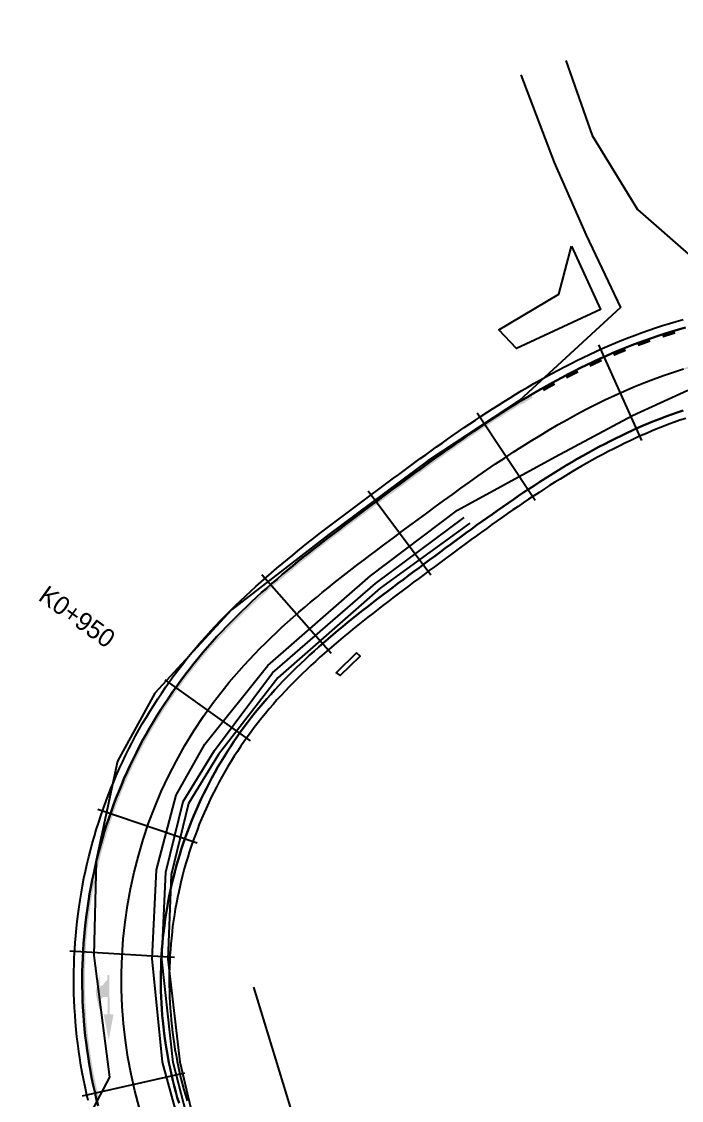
# Model space of a CAD drawing. Header units: metres. Extents: x 5050628 to 5051714, y 2427166 to 2427740.
# Drawn here: x 5051126.8 to 5051177.2, y 2427527.8 to 2427610.1 of the extents above; entities that cross this region are included whole.
import ezdxf
from ezdxf.enums import TextEntityAlignment as Align

# ---------------------------------------------------------------- set-up
doc = ezdxf.new("R2010")
doc.units = ezdxf.units.M
doc.layers.add('ABSCISAS', color=7, linetype='Continuous')
doc.layers.add('ORTOFOTO', color=7, linetype='Continuous')
for name, color, linetype, true_color in [('CUNETA', 9, 'Continuous', 0xa9a7a1), ('DEMARCACION_AMARILLA', 40, 'Continuous', 0xf2c200), ('DEMARCACION_BLANCA', 7, 'Continuous', 0xf5f5f5), ('EJE', 1, 'Continuous', 0xc00000), ('LEVANTAMIENTO', 253, 'Continuous', 0xbebebe), ('PAV_TSD', 8, 'Continuous', 0x76716a)]:
    doc.layers.add(name, color=color, linetype=linetype, true_color=true_color)
picture_1 = doc.add_image_def('image1.jpg', size_in_pixel=(6889, 5778))

msp = doc.modelspace()

# ---------------------------------------------------------------- hatches: boundary and pattern name
at = {"layer": 'DEMARCACION_AMARILLA', "true_color": 0xf2c200}
msp.add_hatch(color=256, dxfattribs=at).paths.add_polyline_path([(5051147.927, 2427507.927), (5051147.533, 2427508.353), (5051147.14, 2427508.781), (5051146.748, 2427509.21), (5051146.358, 2427509.641), (5051145.97, 2427510.073), (5051145.585, 2427510.508), (5051145.202, 2427510.945), (5051144.822, 2427511.384), (5051144.444, 2427511.826), (5051144.07, 2427512.271), (5051143.7, 2427512.719), (5051143.333, 2427513.169), (5051142.971, 2427513.624), (5051142.612, 2427514.081), (5051142.259, 2427514.543), (5051141.91, 2427515.007), (5051141.566, 2427515.476), (5051141.228, 2427515.949), (5051140.895, 2427516.426), (5051140.569, 2427516.907), (5051140.249, 2427517.392), (5051139.935, 2427517.882), (5051139.629, 2427518.376), (5051139.329, 2427518.875), (5051139.038, 2427519.378), (5051138.754, 2427519.886), (5051138.13, 2427521.078), (5051137.555, 2427522.286), (5051137.027, 2427523.509), (5051136.548, 2427524.744), (5051136.118, 2427525.992), (5051135.735, 2427527.249), (5051135.4, 2427528.516), (5051135.113, 2427529.791), (5051134.873, 2427531.073), (5051134.681, 2427532.359), (5051134.537, 2427533.65), (5051134.44, 2427534.942), (5051134.39, 2427536.236), (5051134.387, 2427537.53), (5051134.431, 2427538.823), (5051134.522, 2427540.112), (5051134.659, 2427541.398), (5051134.844, 2427542.678), (5051135.074, 2427543.951), (5051135.351, 2427545.216), (5051135.675, 2427546.471), (5051136.044, 2427547.716), (5051136.46, 2427548.948), (5051136.921, 2427550.168), (5051137.428, 2427551.372), (5051137.981, 2427552.56), (5051138.579, 2427553.731), (5051139.223, 2427554.883), (5051139.912, 2427556.015), (5051140.646, 2427557.125), (5051141.426, 2427558.213), (5051142.25, 2427559.276), (5051142.619, 2427559.727), (5051142.994, 2427560.171), (5051143.376, 2427560.609), (5051143.765, 2427561.041), (5051144.16, 2427561.468), (5051144.561, 2427561.89), (5051144.967, 2427562.306), (5051145.378, 2427562.717), (5051145.794, 2427563.123), (5051146.215, 2427563.524), (5051146.64, 2427563.92), (5051147.07, 2427564.312), (5051147.503, 2427564.699), (5051147.94, 2427565.082), (5051148.381, 2427565.461), (5051148.824, 2427565.837), (5051149.271, 2427566.209), (5051149.72, 2427566.577), (5051150.171, 2427566.943), (5051150.625, 2427567.306), (5051151.081, 2427567.666), (5051151.539, 2427568.023), (5051151.999, 2427568.379), (5051152.46, 2427568.732), (5051152.922, 2427569.084), (5051153.385, 2427569.434), (5051153.85, 2427569.783), (5051154.315, 2427570.131), (5051154.78, 2427570.478), (5051155.246, 2427570.825), (5051155.712, 2427571.171), (5051155.748, 2427571.198), (5051156.396, 2427571.679), (5051157.043, 2427572.16), (5051157.692, 2427572.639), (5051158.341, 2427573.118), (5051158.992, 2427573.594), (5051159.645, 2427574.068), (5051160.3, 2427574.539), (5051160.957, 2427575.007), (5051161.617, 2427575.471), (5051162.28, 2427575.931), (5051162.946, 2427576.386), (5051163.616, 2427576.836), (5051164.29, 2427577.28), (5051164.968, 2427577.718), (5051165.65, 2427578.149), (5051166.337, 2427578.572), (5051167.029, 2427578.988), (5051167.727, 2427579.395), (5051168.429, 2427579.793), (5051169.137, 2427580.181), (5051169.85, 2427580.559), (5051170.569, 2427580.926), (5051171.294, 2427581.282), (5051172.025, 2427581.626), (5051172.761, 2427581.957), (5051173.504, 2427582.274), (5051174.252, 2427582.578), (5051175.006, 2427582.867), (5051175.766, 2427583.14), (5051176.532, 2427583.398), (5051177.303, 2427583.639), (5051178.193, 2427583.894), (5051179.087, 2427584.126), (5051179.985, 2427584.334), (5051180.886, 2427584.519), (5051181.79, 2427584.68), (5051182.695, 2427584.819), (5051183.603, 2427584.934), (5051184.512, 2427585.025), (5051185.422, 2427585.094), (5051186.332, 2427585.14), (5051187.242, 2427585.162), (5051188.152, 2427585.162), (5051189.061, 2427585.138), (5051189.969, 2427585.092), (5051190.875, 2427585.023), (5051191.779, 2427584.931), (5051192.68, 2427584.817), (5051193.579, 2427584.679), (5051194.473, 2427584.519), (5051195.364, 2427584.337), (5051196.251, 2427584.132), (5051197.133, 2427583.904), (5051198.009, 2427583.654), (5051198.88, 2427583.382), (5051199.745, 2427583.087), (5051200.603, 2427582.77), (5051201.454, 2427582.431), (5051202.298, 2427582.07), (5051203.134, 2427581.686), (5051203.961, 2427581.28), (5051204.78, 2427580.853), (5051205.59, 2427580.403), (5051206.286, 2427579.994), (5051206.974, 2427579.57), (5051207.652, 2427579.132), (5051208.322, 2427578.68), (5051208.982, 2427578.216), (5051209.634, 2427577.739), (5051210.277, 2427577.25), (5051210.911, 2427576.75), (5051211.537, 2427576.24), (5051212.154, 2427575.72), (5051212.764, 2427575.191), (5051213.366, 2427574.652), (5051213.96, 2427574.106), (5051214.547, 2427573.552), (5051215.127, 2427572.991), (5051215.701, 2427572.424), (5051216.269, 2427571.85), (5051216.83, 2427571.27), (5051217.386, 2427570.685), (5051217.937, 2427570.096), (5051218.484, 2427569.502), (5051219.026, 2427568.904), (5051219.564, 2427568.303), (5051220.098, 2427567.699), (5051220.63, 2427567.092), (5051221.158, 2427566.483), (5051221.685, 2427565.871), (5051222.21, 2427565.259), (5051222.733, 2427564.645), (5051223.256, 2427564.031), (5051223.778, 2427563.416), (5051233.263, 2427552.242), (5051233.895, 2427551.517), (5051234.545, 2427550.811), (5051235.212, 2427550.124), (5051235.895, 2427549.457), (5051236.594, 2427548.809), (5051237.309, 2427548.182), (5051238.039, 2427547.574), (5051238.784, 2427546.987), (5051239.542, 2427546.421), (5051240.315, 2427545.875), (5051241.1, 2427545.351), (5051241.899, 2427544.847), (5051242.71, 2427544.365), (5051243.533, 2427543.905), (5051244.368, 2427543.467), (5051245.213, 2427543.051), (5051246.07, 2427542.657), (5051246.936, 2427542.285), (5051247.812, 2427541.937), (5051248.698, 2427541.611), (5051249.592, 2427541.308), (5051250.494, 2427541.029), (5051251.405, 2427540.773), (5051252.323, 2427540.542), (5051253.248, 2427540.334), (5051254.18, 2427540.15), (5051255.117, 2427539.991), (5051256.061, 2427539.857), (5051257.009, 2427539.747), (5051257.963, 2427539.662), (5051258.921, 2427539.603), (5051259.883, 2427539.569), (5051297.474, 2427538.754), (5051298.869, 2427538.704), (5051300.26, 2427538.617), (5051301.647, 2427538.492), (5051303.028, 2427538.329), (5051304.404, 2427538.129), (5051305.773, 2427537.892), (5051307.135, 2427537.617), (5051308.488, 2427537.306), (5051309.832, 2427536.958), (5051311.167, 2427536.574), (5051312.491, 2427536.153), (5051313.804, 2427535.696), (5051315.105, 2427535.203), (5051316.393, 2427534.674), (5051317.668, 2427534.11), (5051318.928, 2427533.511), (5051347.934, 2427519.223), (5051347.881, 2427519.115), (5051318.876, 2427533.403), (5051317.618, 2427534.001), (5051316.346, 2427534.564), (5051315.061, 2427535.091), (5051313.763, 2427535.583), (5051312.453, 2427536.039), (5051311.132, 2427536.459), (5051309.801, 2427536.842), (5051308.459, 2427537.189), (5051307.109, 2427537.5), (5051305.751, 2427537.774), (5051304.385, 2427538.011), (5051303.013, 2427538.21), (5051301.634, 2427538.373), (5051300.251, 2427538.497), (5051298.863, 2427538.585), (5051297.471, 2427538.634), (5051259.879, 2427539.449), (5051258.915, 2427539.483), (5051257.954, 2427539.543), (5051256.997, 2427539.628), (5051256.045, 2427539.738), (5051255.099, 2427539.872), (5051254.158, 2427540.032), (5051253.223, 2427540.216), (5051252.295, 2427540.425), (5051251.374, 2427540.657), (5051250.46, 2427540.914), (5051249.555, 2427541.194), (5051248.658, 2427541.498), (5051247.769, 2427541.825), (5051246.89, 2427542.174), (5051246.021, 2427542.547), (5051245.162, 2427542.942), (5051244.313, 2427543.36), (5051243.476, 2427543.8), (5051242.65, 2427544.262), (5051241.836, 2427544.745), (5051241.035, 2427545.25), (5051240.247, 2427545.776), (5051239.472, 2427546.324), (5051238.71, 2427546.892), (5051237.963, 2427547.481), (5051237.231, 2427548.09), (5051236.514, 2427548.72), (5051235.812, 2427549.37), (5051235.127, 2427550.039), (5051234.458, 2427550.728), (5051233.806, 2427551.437), (5051233.172, 2427552.164), (5051223.686, 2427563.338), (5051223.164, 2427563.953), (5051222.642, 2427564.567), (5051222.119, 2427565.181), (5051221.594, 2427565.793), (5051221.068, 2427566.404), (5051220.539, 2427567.013), (5051220.008, 2427567.619), (5051219.474, 2427568.223), (5051218.937, 2427568.824), (5051218.395, 2427569.421), (5051217.85, 2427570.014), (5051217.299, 2427570.603), (5051216.744, 2427571.187), (5051216.183, 2427571.766), (5051215.616, 2427572.339), (5051215.044, 2427572.905), (5051214.464, 2427573.466), (5051213.878, 2427574.018), (5051213.285, 2427574.564), (5051212.684, 2427575.101), (5051212.076, 2427575.629), (5051211.46, 2427576.148), (5051210.836, 2427576.657), (5051210.203, 2427577.155), (5051209.562, 2427577.642), (5051208.912, 2427578.118), (5051208.254, 2427578.582), (5051207.586, 2427579.032), (5051206.91, 2427579.469), (5051206.224, 2427579.891), (5051205.53, 2427580.299), (5051204.723, 2427580.747), (5051203.907, 2427581.173), (5051203.082, 2427581.578), (5051202.249, 2427581.96), (5051201.408, 2427582.32), (5051200.56, 2427582.658), (5051199.704, 2427582.974), (5051198.843, 2427583.268), (5051197.975, 2427583.539), (5051197.101, 2427583.788), (5051196.222, 2427584.015), (5051195.339, 2427584.219), (5051194.451, 2427584.401), (5051193.559, 2427584.561), (5051192.664, 2427584.698), (5051191.765, 2427584.812), (5051190.865, 2427584.903), (5051189.961, 2427584.972), (5051189.057, 2427585.018), (5051188.151, 2427585.042), (5051187.244, 2427585.042), (5051186.336, 2427585.02), (5051185.429, 2427584.974), (5051184.522, 2427584.906), (5051183.616, 2427584.814), (5051182.712, 2427584.7), (5051181.809, 2427584.562), (5051180.909, 2427584.401), (5051180.011, 2427584.217), (5051179.116, 2427584.009), (5051178.225, 2427583.778), (5051177.337, 2427583.524), (5051176.569, 2427583.284), (5051175.806, 2427583.027), (5051175.048, 2427582.754), (5051174.296, 2427582.466), (5051173.55, 2427582.163), (5051172.809, 2427581.847), (5051172.075, 2427581.517), (5051171.346, 2427581.174), (5051170.623, 2427580.819), (5051169.905, 2427580.453), (5051169.194, 2427580.076), (5051168.487, 2427579.688), (5051167.786, 2427579.291), (5051167.091, 2427578.885), (5051166.4, 2427578.47), (5051165.714, 2427578.047), (5051165.033, 2427577.617), (5051164.355, 2427577.18), (5051163.683, 2427576.736), (5051163.013, 2427576.287), (5051162.348, 2427575.833), (5051161.686, 2427575.373), (5051161.026, 2427574.909), (5051160.37, 2427574.442), (5051159.715, 2427573.971), (5051159.063, 2427573.497), (5051158.412, 2427573.021), (5051157.763, 2427572.543), (5051157.115, 2427572.063), (5051156.467, 2427571.583), (5051155.82, 2427571.102), (5051155.784, 2427571.075), (5051155.318, 2427570.728), (5051154.852, 2427570.382), (5051154.386, 2427570.035), (5051153.922, 2427569.687), (5051153.458, 2427569.338), (5051152.995, 2427568.988), (5051152.533, 2427568.637), (5051152.072, 2427568.283), (5051151.613, 2427567.928), (5051151.155, 2427567.571), (5051150.7, 2427567.212), (5051150.247, 2427566.849), (5051149.796, 2427566.484), (5051149.347, 2427566.116), (5051148.901, 2427565.745), (5051148.458, 2427565.37), (5051148.019, 2427564.992), (5051147.583, 2427564.609), (5051147.15, 2427564.222), (5051146.722, 2427563.832), (5051146.297, 2427563.436), (5051145.878, 2427563.036), (5051145.462, 2427562.631), (5051145.052, 2427562.221), (5051144.647, 2427561.807), (5051144.248, 2427561.386), (5051143.854, 2427560.961), (5051143.466, 2427560.529), (5051143.085, 2427560.093), (5051142.711, 2427559.65), (5051142.344, 2427559.202), (5051141.522, 2427558.141), (5051140.745, 2427557.057), (5051140.014, 2427555.951), (5051139.327, 2427554.823), (5051138.685, 2427553.674), (5051138.089, 2427552.508), (5051137.538, 2427551.323), (5051137.032, 2427550.123), (5051136.573, 2427548.908), (5051136.159, 2427547.68), (5051135.79, 2427546.439), (5051135.468, 2427545.188), (5051135.192, 2427543.927), (5051134.962, 2427542.658), (5051134.778, 2427541.383), (5051134.641, 2427540.102), (5051134.551, 2427538.816), (5051134.507, 2427537.528), (5051134.51, 2427536.239), (5051134.56, 2427534.949), (5051134.656, 2427533.661), (5051134.8, 2427532.375), (5051134.992, 2427531.093), (5051135.23, 2427529.816), (5051135.516, 2427528.545), (5051135.85, 2427527.282), (5051136.232, 2427526.029), (5051136.661, 2427524.785), (5051137.139, 2427523.554), (5051137.664, 2427522.336), (5051138.238, 2427521.132), (5051138.86, 2427519.944), (5051139.142, 2427519.438), (5051139.433, 2427518.936), (5051139.731, 2427518.439), (5051140.037, 2427517.946), (5051140.349, 2427517.458), (5051140.668, 2427516.974), (5051140.994, 2427516.494), (5051141.326, 2427516.018), (5051141.663, 2427515.547), (5051142.006, 2427515.079), (5051142.354, 2427514.615), (5051142.707, 2427514.155), (5051143.065, 2427513.698), (5051143.427, 2427513.245), (5051143.793, 2427512.795), (5051144.163, 2427512.348), (5051144.536, 2427511.904), (5051144.913, 2427511.462), (5051145.292, 2427511.024), (5051145.675, 2427510.587), (5051146.06, 2427510.153), (5051146.447, 2427509.721), (5051146.837, 2427509.291), (5051147.228, 2427508.862), (5051147.621, 2427508.435), (5051148.015, 2427508.008), (5051148.41, 2427507.583), (5051148.807, 2427507.159), (5051149.204, 2427506.736), (5051149.601, 2427506.312), (5051149.999, 2427505.889), (5051189.19, 2427464.208), (5051207.33, 2427444.712), (5051207.242, 2427444.631), (5051189.103, 2427464.126), (5051149.911, 2427505.807), (5051149.514, 2427506.23), (5051149.116, 2427506.653), (5051148.719, 2427507.077), (5051148.323, 2427507.502)])
at = {"layer": 'DEMARCACION_BLANCA', "true_color": 0xf5f5f5}
for points in [[(5051176.644, 2427586.456), (5051176.699, 2427586.264), (5051176.527, 2427586.215), (5051175.745, 2427585.97), (5051175.686, 2427586.161), (5051176.469, 2427586.406)], [(5051174.734, 2427585.84), (5051174.802, 2427585.652), (5051174.069, 2427585.388), (5051173.865, 2427585.31), (5051173.793, 2427585.497), (5051173.999, 2427585.576)], [(5051172.86, 2427585.132), (5051172.935, 2427584.946), (5051172.469, 2427584.757), (5051172.014, 2427584.563), (5051171.935, 2427584.746), (5051172.392, 2427584.942)], [(5051170.817, 2427584.251), (5051171.019, 2427584.342), (5051171.101, 2427584.159), (5051170.901, 2427584.07), (5051170.196, 2427583.738), (5051170.111, 2427583.919)], [(5051169.21, 2427583.477), (5051169.301, 2427583.299), (5051168.608, 2427582.945), (5051168.413, 2427582.842), (5051168.32, 2427583.019), (5051168.516, 2427583.123)], [(5051167.437, 2427582.545), (5051167.533, 2427582.37), (5051167.119, 2427582.142), (5051166.661, 2427581.883), (5051166.563, 2427582.057), (5051167.021, 2427582.317)], [(5051158.71, 2427576.759), (5051158.045, 2427576.28), (5051157.384, 2427575.8), (5051156.726, 2427575.318), (5051156.071, 2427574.836), (5051155.418, 2427574.353), (5051154.768, 2427573.871), (5051154.12, 2427573.389), (5051154.084, 2427573.362), (5051153.617, 2427573.015), (5051153.149, 2427572.667), (5051152.681, 2427572.318), (5051152.212, 2427571.967), (5051151.742, 2427571.614), (5051151.273, 2427571.259), (5051150.803, 2427570.902), (5051150.333, 2427570.542), (5051149.864, 2427570.179), (5051149.396, 2427569.813), (5051148.928, 2427569.444), (5051148.461, 2427569.071), (5051147.995, 2427568.694), (5051147.531, 2427568.313), (5051147.068, 2427567.927), (5051146.608, 2427567.538), (5051146.15, 2427567.143), (5051145.694, 2427566.743), (5051145.24, 2427566.338), (5051144.79, 2427565.927), (5051144.343, 2427565.511), (5051143.9, 2427565.088), (5051143.461, 2427564.66), (5051143.025, 2427564.225), (5051142.595, 2427563.784), (5051142.169, 2427563.336), (5051141.748, 2427562.881), (5051141.333, 2427562.419), (5051140.923, 2427561.95), (5051140.52, 2427561.473), (5051140.125, 2427560.991), (5051139.437, 2427560.111), (5051138.778, 2427559.215), (5051138.146, 2427558.303), (5051137.543, 2427557.375), (5051136.969, 2427556.433), (5051136.422, 2427555.477), (5051135.905, 2427554.508), (5051135.417, 2427553.526), (5051134.957, 2427552.531), (5051134.527, 2427551.526), (5051134.127, 2427550.51), (5051133.755, 2427549.483), (5051133.414, 2427548.448), (5051133.102, 2427547.403), (5051132.82, 2427546.351), (5051132.568, 2427545.291), (5051132.346, 2427544.224), (5051132.155, 2427543.152), (5051131.994, 2427542.074), (5051131.864, 2427540.991), (5051131.765, 2427539.904), (5051131.697, 2427538.814), (5051131.66, 2427537.721), (5051131.654, 2427536.625), (5051131.679, 2427535.529), (5051131.736, 2427534.432), (5051131.825, 2427533.334), (5051131.946, 2427532.237), (5051132.098, 2427531.141), (5051132.283, 2427530.048), (5051132.5, 2427528.956), (5051132.75, 2427527.867), (5051132.633, 2427527.841), (5051132.383, 2427528.931), (5051132.165, 2427530.026), (5051131.98, 2427531.123), (5051131.827, 2427532.222), (5051131.706, 2427533.323), (5051131.617, 2427534.424), (5051131.559, 2427535.524), (5051131.534, 2427536.624), (5051131.54, 2427537.723), (5051131.577, 2427538.819), (5051131.645, 2427539.913), (5051131.745, 2427541.003), (5051131.875, 2427542.09), (5051132.037, 2427543.171), (5051132.228, 2427544.247), (5051132.451, 2427545.317), (5051132.703, 2427546.38), (5051132.986, 2427547.436), (5051133.299, 2427548.484), (5051133.642, 2427549.523), (5051134.014, 2427550.552), (5051134.416, 2427551.571), (5051134.848, 2427552.58), (5051135.309, 2427553.578), (5051135.799, 2427554.563), (5051136.317, 2427555.535), (5051136.865, 2427556.494), (5051137.442, 2427557.439), (5051138.047, 2427558.37), (5051138.68, 2427559.285), (5051139.342, 2427560.184), (5051140.031, 2427561.066), (5051140.428, 2427561.55), (5051140.832, 2427562.028), (5051141.243, 2427562.498), (5051141.659, 2427562.962), (5051142.081, 2427563.418), (5051142.508, 2427563.867), (5051142.94, 2427564.31), (5051143.376, 2427564.745), (5051143.817, 2427565.175), (5051144.261, 2427565.598), (5051144.709, 2427566.015), (5051145.16, 2427566.427), (5051145.614, 2427566.833), (5051146.071, 2427567.233), (5051146.53, 2427567.629), (5051146.991, 2427568.019), (5051147.454, 2427568.405), (5051147.919, 2427568.787), (5051148.386, 2427569.164), (5051148.853, 2427569.538), (5051149.321, 2427569.907), (5051149.791, 2427570.274), (5051150.26, 2427570.637), (5051150.73, 2427570.997), (5051151.2, 2427571.355), (5051151.67, 2427571.71), (5051152.14, 2427572.063), (5051152.609, 2427572.414), (5051153.078, 2427572.763), (5051153.545, 2427573.111), (5051154.012, 2427573.458), (5051154.048, 2427573.485), (5051154.696, 2427573.967), (5051155.347, 2427574.449), (5051155.999, 2427574.932), (5051156.655, 2427575.415), (5051157.313, 2427575.897), (5051157.975, 2427576.377), (5051158.641, 2427576.856), (5051159.31, 2427577.333), (5051159.985, 2427577.808), (5051160.664, 2427578.279), (5051161.348, 2427578.746), (5051162.037, 2427579.209), (5051162.733, 2427579.667), (5051163.434, 2427580.12), (5051164.142, 2427580.567), (5051164.856, 2427581.007), (5051164.857, 2427581.008), (5051164.837, 2427581.042), (5051165.557, 2427581.475), (5051165.696, 2427581.556), (5051165.797, 2427581.383), (5051165.659, 2427581.302), (5051164.94, 2427580.871), (5051164.888, 2427580.956), (5051164.919, 2427580.905), (5051164.918, 2427580.905), (5051164.205, 2427580.465), (5051163.499, 2427580.019), (5051162.798, 2427579.567), (5051162.104, 2427579.109), (5051161.415, 2427578.647), (5051160.732, 2427578.18), (5051160.053, 2427577.709), (5051159.38, 2427577.235)], [(5051132.77, 2427537.356), (5051132.772, 2427536.949), (5051132.772, 2427536.853), (5051132.774, 2427536.531), (5051132.967, 2427536.532), (5051133.372, 2427537.009), (5051133.37, 2427537.359), (5051133.52, 2427537.36), (5051133.536, 2427534.36), (5051133.836, 2427534.361), (5051133.473, 2427532.359), (5051133.086, 2427534.357), (5051133.386, 2427534.359), (5051133.379, 2427535.684), (5051133.054, 2427535.682), (5051132.781, 2427535.406), (5051132.784, 2427534.856), (5051132.785, 2427534.606), (5051132.49, 2427535.852), (5051132.514, 2427535.951), (5051132.477, 2427536.104)]]:
    msp.add_hatch(color=256, dxfattribs=at).paths.add_polyline_path(points)

# ---------------------------------------------------------------- linework, layer by layer
at = {"layer": 'ABSCISAS'}
for p, q in [((5051174.131, 2427578.121), (5051170.852, 2427585.418)), ((5051165.99, 2427573.539), (5051161.578, 2427580.212)), ((5051158.041, 2427567.844), (5051153.269, 2427574.264)), ((5051150.433, 2427561.868), (5051145.158, 2427567.883)), ((5051144.276, 2427555.22), (5051137.773, 2427559.879)), ((5051140.229, 2427547.42), (5051132.65, 2427549.981)), ((5051138.491, 2427538.685), (5051130.505, 2427539.164)), ((5051139.256, 2427529.874), (5051131.451, 2427528.116))]:
    msp.add_line(p, q, dxfattribs=at)
at = {"layer": 'CUNETA', "true_color": 0x62605b}
for points in [[(5051131.895, 2427527.786), (5051131.776, 2427528.314), (5051131.664, 2427528.813), (5051131.54, 2427529.423), (5051131.448, 2427529.914), (5051131.344, 2427530.469), (5051131.26, 2427531.032), (5051131.186, 2427531.527), (5051131.104, 2427532.139), (5051131.047, 2427532.651), (5051130.987, 2427533.187), (5051130.938, 2427533.778), (5051130.9, 2427534.277), (5051130.86, 2427534.869), (5051130.84, 2427535.408), (5051130.82, 2427535.923), (5051130.81, 2427536.539), (5051130.808, 2427537.039), (5051130.808, 2427537.61), (5051130.827, 2427538.171), (5051130.844, 2427538.671), (5051130.876, 2427539.296), (5051130.912, 2427539.801), (5051130.95, 2427540.349), (5051131.009, 2427540.929), (5051131.063, 2427541.426), (5051131.134, 2427542.026), (5051131.209, 2427542.548), (5051131.284, 2427543.071), (5051131.385, 2427543.666), (5051131.474, 2427544.158), (5051131.581, 2427544.731), (5051131.699, 2427545.268), (5051131.807, 2427545.762), (5051131.953, 2427546.372), (5051132.077, 2427546.856), (5051132.217, 2427547.398), (5051132.379, 2427547.948), (5051132.521, 2427548.427), (5051132.704, 2427549.013), (5051132.87, 2427549.505), (5051133.041, 2427550.012), (5051133.247, 2427550.573), (5051133.424, 2427551.041), (5051133.636, 2427551.59), (5051133.848, 2427552.093), (5051134.044, 2427552.56), (5051134.299, 2427553.133), (5051134.51, 2427553.586), (5051134.746, 2427554.093), (5051135.007, 2427554.606), (5051135.234, 2427555.052), (5051135.518, 2427555.591), (5051135.775, 2427556.05), (5051136.03, 2427556.507), (5051136.342, 2427557.034), (5051136.602, 2427557.461), (5051136.9, 2427557.949), (5051137.211, 2427558.419), (5051137.487, 2427558.836), (5051137.835, 2427559.348), (5051138.137, 2427559.768), (5051138.444, 2427560.197), (5051138.811, 2427560.683), (5051139.118, 2427561.078), (5051139.455, 2427561.513), (5051139.814, 2427561.953), (5051140.167, 2427562.372), (5051140.525, 2427562.786), (5051140.891, 2427563.199), (5051141.257, 2427563.602), (5051141.626, 2427563.999), (5051141.999, 2427564.391), (5051142.376, 2427564.777), (5051142.756, 2427565.158), (5051143.14, 2427565.534), (5051143.528, 2427565.908), (5051143.918, 2427566.277), (5051144.309, 2427566.638), (5051144.701, 2427566.996), (5051145.096, 2427567.349), (5051145.493, 2427567.698), (5051145.892, 2427568.043), (5051146.294, 2427568.385), (5051146.697, 2427568.724), (5051147.099, 2427569.058), (5051147.503, 2427569.389), (5051147.907, 2427569.716), (5051148.312, 2427570.04), (5051148.718, 2427570.361), (5051149.125, 2427570.68), (5051149.532, 2427570.997), (5051149.939, 2427571.31), (5051150.345, 2427571.621), (5051150.751, 2427571.93), (5051151.157, 2427572.237), (5051151.563, 2427572.542), (5051151.968, 2427572.846), (5051152.373, 2427573.149), (5051152.777, 2427573.45), (5051153.18, 2427573.749), (5051153.582, 2427574.048), (5051153.983, 2427574.347), (5051154.386, 2427574.646), (5051154.789, 2427574.945), (5051155.194, 2427575.245), (5051155.6, 2427575.545), (5051156.005, 2427575.843), (5051156.417, 2427576.145), (5051156.824, 2427576.443), (5051157.235, 2427576.742), (5051157.65, 2427577.043), (5051158.061, 2427577.339), (5051158.481, 2427577.639), (5051158.897, 2427577.935), (5051159.314, 2427578.229), (5051159.741, 2427578.527), (5051160.16, 2427578.818), (5051160.588, 2427579.111), (5051161.018, 2427579.404), (5051161.442, 2427579.689), (5051161.883, 2427579.982), (5051162.314, 2427580.265), (5051162.749, 2427580.547), (5051163.196, 2427580.833), (5051163.632, 2427581.108), (5051164.082, 2427581.388), (5051164.531, 2427581.663), (5051164.973, 2427581.929), (5051165.442, 2427582.206), (5051165.889, 2427582.468), (5051166.349, 2427582.729), (5051166.819, 2427582.993), (5051167.275, 2427583.243), (5051167.754, 2427583.5), (5051168.223, 2427583.748), (5051168.691, 2427583.987), (5051169.186, 2427584.235), (5051169.656, 2427584.466), (5051170.144, 2427584.697), (5051170.638, 2427584.927), (5051171.117, 2427585.142), (5051171.63, 2427585.366), (5051172.12, 2427585.576), (5051172.616, 2427585.777), (5051173.138, 2427585.985), (5051173.631, 2427586.174), (5051174.152, 2427586.364), (5051174.669, 2427586.548), (5051175.171, 2427586.717), (5051175.719, 2427586.895), (5051176.232, 2427587.055), (5051176.76, 2427587.207), (5051177.293, 2427587.359)], [(5051177.46, 2427586.741), (5051176.937, 2427586.592), (5051176.417, 2427586.442), (5051175.91, 2427586.284), (5051175.375, 2427586.111), (5051174.878, 2427585.943), (5051174.369, 2427585.762), (5051173.857, 2427585.575), (5051173.368, 2427585.387), (5051172.856, 2427585.184), (5051172.366, 2427584.985), (5051171.881, 2427584.778), (5051171.378, 2427584.558), (5051170.904, 2427584.345), (5051170.417, 2427584.118), (5051169.935, 2427583.89), (5051169.468, 2427583.661), (5051168.982, 2427583.417), (5051168.518, 2427583.18), (5051168.054, 2427582.935), (5051167.581, 2427582.681), (5051167.129, 2427582.433), (5051166.665, 2427582.172), (5051166.209, 2427581.914), (5051165.764, 2427581.654), (5051165.303, 2427581.38), (5051164.862, 2427581.116), (5051164.418, 2427580.843), (5051163.972, 2427580.566), (5051163.539, 2427580.293), (5051163.096, 2427580.009), (5051162.664, 2427579.73), (5051162.235, 2427579.447), (5051161.799, 2427579.157), (5051161.376, 2427578.873), (5051160.949, 2427578.583), (5051160.524, 2427578.291), (5051160.106, 2427578.002), (5051159.682, 2427577.705), (5051159.266, 2427577.413), (5051158.852, 2427577.117), (5051158.434, 2427576.819), (5051158.024, 2427576.524), (5051157.612, 2427576.225), (5051157.202, 2427575.926), (5051156.795, 2427575.629), (5051156.385, 2427575.328), (5051155.98, 2427575.03), (5051155.575, 2427574.73), (5051155.17, 2427574.431), (5051154.768, 2427574.132), (5051154.365, 2427573.833), (5051153.963, 2427573.534), (5051153.561, 2427573.236), (5051153.159, 2427572.936), (5051152.756, 2427572.636), (5051152.352, 2427572.334), (5051151.947, 2427572.031), (5051151.543, 2427571.726), (5051151.138, 2427571.42), (5051150.733, 2427571.112), (5051150.328, 2427570.803), (5051149.924, 2427570.491), (5051149.518, 2427570.175), (5051149.114, 2427569.858), (5051148.711, 2427569.539), (5051148.308, 2427569.217), (5051147.907, 2427568.892), (5051147.506, 2427568.564), (5051147.107, 2427568.233), (5051146.707, 2427567.897), (5051146.309, 2427567.558), (5051145.914, 2427567.216), (5051145.521, 2427566.87), (5051145.13, 2427566.521), (5051144.741, 2427566.167), (5051144.355, 2427565.809), (5051143.97, 2427565.445), (5051143.586, 2427565.076), (5051143.207, 2427564.704), (5051142.832, 2427564.328), (5051142.46, 2427563.947), (5051142.092, 2427563.56), (5051141.728, 2427563.169), (5051141.367, 2427562.771), (5051141.007, 2427562.365), (5051140.655, 2427561.957), (5051140.307, 2427561.544), (5051139.955, 2427561.114), (5051139.624, 2427560.686), (5051139.317, 2427560.291), (5051138.961, 2427559.82), (5051138.657, 2427559.396), (5051138.357, 2427558.977), (5051138.02, 2427558.483), (5051137.745, 2427558.066), (5051137.44, 2427557.605), (5051137.148, 2427557.128), (5051136.888, 2427556.701), (5051136.587, 2427556.191), (5051136.333, 2427555.738), (5051136.079, 2427555.283), (5051135.804, 2427554.76), (5051135.577, 2427554.315), (5051135.322, 2427553.813), (5051135.091, 2427553.316), (5051134.88, 2427552.863), (5051134.634, 2427552.31), (5051134.437, 2427551.844), (5051134.229, 2427551.349), (5051134.023, 2427550.815), (5051133.846, 2427550.347), (5051133.645, 2427549.802), (5051133.476, 2427549.3), (5051133.312, 2427548.812), (5051133.135, 2427548.245), (5051132.992, 2427547.765), (5051132.834, 2427547.228), (5051132.697, 2427546.696), (5051132.572, 2427546.212), (5051132.432, 2427545.624), (5051132.324, 2427545.131), (5051132.208, 2427544.603), (5051132.104, 2427544.044), (5051132.015, 2427543.552), (5051131.917, 2427542.975), (5051131.842, 2427542.457), (5051131.768, 2427541.94), (5051131.699, 2427541.358), (5051131.646, 2427540.86), (5051131.588, 2427540.295), (5051131.55, 2427539.756), (5051131.514, 2427539.252), (5051131.484, 2427538.649), (5051131.467, 2427538.149), (5051131.448, 2427537.599), (5051131.448, 2427537.041), (5051131.449, 2427536.541), (5051131.459, 2427535.945), (5051131.479, 2427535.432), (5051131.5, 2427534.901), (5051131.538, 2427534.325), (5051131.576, 2427533.826), (5051131.624, 2427533.251), (5051131.683, 2427532.722), (5051131.74, 2427532.213), (5051131.819, 2427531.621), (5051131.893, 2427531.126), (5051131.976, 2427530.576), (5051132.077, 2427530.032), (5051132.169, 2427529.541), (5051132.289, 2427528.952), (5051132.401, 2427528.455), (5051132.518, 2427527.934), (5051132.661, 2427527.375)], [(5051138.835, 2427527.571), (5051138.7, 2427528.016), (5051138.589, 2427528.425), (5051138.461, 2427528.908), (5051138.356, 2427529.318), (5051138.253, 2427529.773), (5051138.145, 2427530.251), (5051138.066, 2427530.643), (5051137.974, 2427531.134), (5051137.892, 2427531.573), (5051137.827, 2427532.012), (5051137.753, 2427532.506), (5051137.699, 2427532.905), (5051137.645, 2427533.39), (5051137.593, 2427533.855), (5051137.558, 2427534.276), (5051137.52, 2427534.774), (5051137.492, 2427535.196), (5051137.474, 2427535.664), (5051137.455, 2427536.15), (5051137.449, 2427536.554), (5051137.447, 2427537.054), (5051137.447, 2427537.496), (5051137.462, 2427537.945), (5051137.479, 2427538.445), (5051137.499, 2427538.84), (5051137.534, 2427539.334), (5051137.566, 2427539.792), (5051137.61, 2427540.222), (5051137.664, 2427540.719), (5051137.712, 2427541.13), (5051137.78, 2427541.602), (5051137.848, 2427542.075), (5051137.918, 2427542.483), (5051138.007, 2427542.975), (5051138.086, 2427543.399), (5051138.184, 2427543.848), (5051138.29, 2427544.332), (5051138.382, 2427544.716), (5051138.507, 2427545.2), (5051138.619, 2427545.636), (5051138.744, 2427546.058), (5051138.886, 2427546.538), (5051139.006, 2427546.925), (5051139.161, 2427547.384), (5051139.312, 2427547.831), (5051139.457, 2427548.224), (5051139.634, 2427548.691), (5051139.787, 2427549.09), (5051139.966, 2427549.516), (5051140.158, 2427549.972), (5051140.319, 2427550.332), (5051140.53, 2427550.786), (5051140.72, 2427551.195), (5051140.919, 2427551.585), (5051141.146, 2427552.03), (5051141.337, 2427552.393), (5051141.57, 2427552.811), (5051141.805, 2427553.231), (5051142.013, 2427553.581), (5051142.272, 2427554.008), (5051142.502, 2427554.385), (5051142.749, 2427554.758), (5051143.024, 2427555.175), (5051143.251, 2427555.507), (5051143.533, 2427555.902), (5051143.811, 2427556.29), (5051144.059, 2427556.616), (5051144.365, 2427557.011), (5051144.647, 2427557.374), (5051144.928, 2427557.717), (5051145.224, 2427558.069), (5051145.526, 2427558.419), (5051145.829, 2427558.76), (5051146.141, 2427559.103), (5051146.457, 2427559.444), (5051146.779, 2427559.782), (5051147.105, 2427560.116), (5051147.436, 2427560.448), (5051147.771, 2427560.777), (5051148.108, 2427561.101), (5051148.45, 2427561.423), (5051148.797, 2427561.745), (5051149.148, 2427562.065), (5051149.502, 2427562.381), (5051149.86, 2427562.696), (5051150.221, 2427563.008), (5051150.584, 2427563.318), (5051150.95, 2427563.625), (5051151.321, 2427563.933), (5051151.694, 2427564.238), (5051152.069, 2427564.543), (5051152.448, 2427564.845), (5051152.829, 2427565.147), (5051153.211, 2427565.446), (5051153.595, 2427565.745), (5051153.983, 2427566.044), (5051154.372, 2427566.342), (5051154.763, 2427566.639), (5051155.156, 2427566.936), (5051155.551, 2427567.233), (5051155.946, 2427567.53), (5051156.343, 2427567.826), (5051156.742, 2427568.123), (5051157.142, 2427568.421), (5051157.542, 2427568.719), (5051157.943, 2427569.017), (5051158.343, 2427569.314), (5051158.744, 2427569.611), (5051159.143, 2427569.906), (5051159.542, 2427570.201), (5051159.942, 2427570.496), (5051160.339, 2427570.787), (5051160.739, 2427571.08), (5051161.138, 2427571.37), (5051161.535, 2427571.658), (5051161.936, 2427571.947), (5051162.332, 2427572.23), (5051162.732, 2427572.515), (5051163.134, 2427572.798), (5051163.53, 2427573.074), (5051163.934, 2427573.354), (5051164.333, 2427573.628), (5051164.733, 2427573.901), (5051165.141, 2427574.174), (5051165.537, 2427574.437), (5051165.944, 2427574.706), (5051166.351, 2427574.969), (5051166.75, 2427575.225), (5051167.163, 2427575.485), (5051167.566, 2427575.735), (5051167.974, 2427575.986), (5051168.391, 2427576.236), (5051168.79, 2427576.472), (5051169.208, 2427576.717), (5051169.622, 2427576.952), (5051170.03, 2427577.181), (5051170.454, 2427577.414), (5051170.863, 2427577.633), (5051171.283, 2427577.855), (5051171.71, 2427578.073), (5051172.117, 2427578.277), (5051172.549, 2427578.489), (5051172.97, 2427578.689), (5051173.39, 2427578.884), (5051173.827, 2427579.081), (5051174.241, 2427579.261), (5051174.675, 2427579.447), (5051175.112, 2427579.624), (5051175.529, 2427579.79), (5051175.974, 2427579.961), (5051176.401, 2427580.117), (5051176.834, 2427580.271), (5051177.285, 2427580.423)], [(5051177.488, 2427579.816), (5051177.043, 2427579.666), (5051176.618, 2427579.515), (5051176.2, 2427579.362), (5051175.759, 2427579.193), (5051175.352, 2427579.031), (5051174.922, 2427578.856), (5051174.492, 2427578.673), (5051174.088, 2427578.497), (5051173.655, 2427578.302), (5051173.242, 2427578.11), (5051172.827, 2427577.913), (5051172.399, 2427577.703), (5051172.001, 2427577.503), (5051171.578, 2427577.287), (5051171.163, 2427577.068), (5051170.761, 2427576.852), (5051170.34, 2427576.621), (5051169.938, 2427576.395), (5051169.528, 2427576.162), (5051169.112, 2427575.92), (5051168.721, 2427575.688), (5051168.306, 2427575.439), (5051167.902, 2427575.19), (5051167.503, 2427574.943), (5051167.093, 2427574.684), (5051166.698, 2427574.431), (5051166.294, 2427574.17), (5051165.889, 2427573.903), (5051165.497, 2427573.643), (5051165.091, 2427573.37), (5051164.694, 2427573.1), (5051164.297, 2427572.828), (5051163.895, 2427572.548), (5051163.503, 2427572.274), (5051163.102, 2427571.992), (5051162.703, 2427571.709), (5051162.31, 2427571.427), (5051161.909, 2427571.139), (5051161.514, 2427570.852), (5051161.116, 2427570.563), (5051160.717, 2427570.271), (5051160.322, 2427569.981), (5051159.922, 2427569.686), (5051159.524, 2427569.392), (5051159.125, 2427569.097), (5051158.725, 2427568.8), (5051158.325, 2427568.503), (5051157.924, 2427568.205), (5051157.524, 2427567.907), (5051157.124, 2427567.61), (5051156.726, 2427567.313), (5051156.33, 2427567.017), (5051155.935, 2427566.721), (5051155.542, 2427566.426), (5051155.15, 2427566.129), (5051154.76, 2427565.833), (5051154.372, 2427565.536), (5051153.987, 2427565.239), (5051153.605, 2427564.942), (5051153.225, 2427564.644), (5051152.847, 2427564.344), (5051152.471, 2427564.044), (5051152.098, 2427563.742), (5051151.727, 2427563.439), (5051151.36, 2427563.134), (5051150.998, 2427562.829), (5051150.639, 2427562.523), (5051150.281, 2427562.214), (5051149.927, 2427561.903), (5051149.576, 2427561.589), (5051149.23, 2427561.274), (5051148.887, 2427560.956), (5051148.55, 2427560.637), (5051148.218, 2427560.318), (5051147.887, 2427559.994), (5051147.561, 2427559.667), (5051147.24, 2427559.337), (5051146.923, 2427559.005), (5051146.611, 2427558.67), (5051146.305, 2427558.333), (5051146.008, 2427557.998), (5051145.712, 2427557.655), (5051145.421, 2427557.309), (5051145.147, 2427556.975), (5051144.871, 2427556.619), (5051144.565, 2427556.224), (5051144.329, 2427555.913), (5051144.053, 2427555.529), (5051143.773, 2427555.137), (5051143.558, 2427554.822), (5051143.282, 2427554.405), (5051143.042, 2427554.041), (5051142.819, 2427553.676), (5051142.559, 2427553.248), (5051142.361, 2427552.915), (5051142.129, 2427552.499), (5051141.897, 2427552.085), (5051141.716, 2427551.739), (5051141.488, 2427551.294), (5051141.296, 2427550.916), (5051141.11, 2427550.516), (5051140.899, 2427550.062), (5051140.748, 2427549.722), (5051140.556, 2427549.268), (5051140.38, 2427548.849), (5051140.232, 2427548.465), (5051140.055, 2427547.997), (5051139.916, 2427547.62), (5051139.767, 2427547.18), (5051139.614, 2427546.724), (5051139.499, 2427546.356), (5051139.357, 2427545.876), (5051139.236, 2427545.466), (5051139.126, 2427545.04), (5051139.002, 2427544.556), (5051138.915, 2427544.194), (5051138.809, 2427543.711), (5051138.712, 2427543.27), (5051138.636, 2427542.86), (5051138.547, 2427542.368), (5051138.48, 2427541.979), (5051138.413, 2427541.511), (5051138.346, 2427541.043), (5051138.3, 2427540.651), (5051138.247, 2427540.154), (5051138.204, 2427539.739), (5051138.172, 2427539.289), (5051138.138, 2427538.796), (5051138.119, 2427538.423), (5051138.102, 2427537.923), (5051138.087, 2427537.485), (5051138.087, 2427537.056), (5051138.088, 2427536.556), (5051138.094, 2427536.172), (5051138.113, 2427535.689), (5051138.131, 2427535.228), (5051138.159, 2427534.822), (5051138.196, 2427534.324), (5051138.229, 2427533.919), (5051138.281, 2427533.461), (5051138.335, 2427532.979), (5051138.386, 2427532.601), (5051138.46, 2427532.106), (5051138.523, 2427531.68), (5051138.603, 2427531.252), (5051138.695, 2427530.76), (5051138.77, 2427530.39), (5051138.877, 2427529.914), (5051138.978, 2427529.466), (5051139.08, 2427529.072), (5051139.207, 2427528.589), (5051139.314, 2427528.195), (5051139.447, 2427527.757)]]:
    msp.add_lwpolyline(points, dxfattribs=at)
at = {"layer": 'EJE'}
msp.add_lwpolyline([(5051135.793, 2427527.266), (5051135.458, 2427528.531), (5051135.172, 2427529.803), (5051134.932, 2427531.083), (5051134.741, 2427532.367), (5051134.597, 2427533.655), (5051134.5, 2427534.946), (5051134.45, 2427536.238), (5051134.447, 2427537.529), (5051134.491, 2427538.819), (5051134.582, 2427540.107), (5051134.719, 2427541.39), (5051134.903, 2427542.668), (5051135.133, 2427543.939), (5051135.41, 2427545.202), (5051135.733, 2427546.455), (5051136.101, 2427547.698), (5051136.516, 2427548.928), (5051136.977, 2427550.145), (5051137.483, 2427551.348), (5051138.035, 2427552.534), (5051138.632, 2427553.703), (5051139.275, 2427554.853), (5051139.963, 2427555.983), (5051140.696, 2427557.091), (5051141.474, 2427558.177), (5051142.297, 2427559.239), (5051142.665, 2427559.688), (5051143.04, 2427560.132), (5051143.421, 2427560.569), (5051143.81, 2427561.001), (5051144.204, 2427561.427), (5051144.604, 2427561.848), (5051145.009, 2427562.264), (5051145.42, 2427562.674), (5051145.836, 2427563.079), (5051146.256, 2427563.48), (5051146.681, 2427563.876), (5051147.11, 2427564.267), (5051147.543, 2427564.654), (5051147.98, 2427565.037), (5051148.42, 2427565.416), (5051148.863, 2427565.791), (5051149.309, 2427566.163), (5051149.758, 2427566.531), (5051150.209, 2427566.896), (5051150.663, 2427567.259), (5051151.118, 2427567.618), (5051151.576, 2427567.976), (5051152.035, 2427568.331), (5051152.496, 2427568.684), (5051152.958, 2427569.036), (5051153.422, 2427569.386), (5051153.886, 2427569.735), (5051154.351, 2427570.083), (5051154.816, 2427570.43), (5051155.282, 2427570.776), (5051155.748, 2427571.123), (5051155.784, 2427571.15), (5051156.432, 2427571.631), (5051157.079, 2427572.111), (5051157.728, 2427572.591), (5051158.377, 2427573.069), (5051159.028, 2427573.545), (5051159.68, 2427574.019), (5051160.335, 2427574.49), (5051160.992, 2427574.958), (5051161.651, 2427575.422), (5051162.314, 2427575.882), (5051162.98, 2427576.337), (5051163.649, 2427576.786), (5051164.323, 2427577.23), (5051165, 2427577.668), (5051165.682, 2427578.098), (5051166.369, 2427578.521), (5051167.06, 2427578.936), (5051167.756, 2427579.343), (5051168.458, 2427579.74), (5051169.165, 2427580.128), (5051169.878, 2427580.506), (5051170.596, 2427580.873), (5051171.32, 2427581.228), (5051172.05, 2427581.571), (5051172.785, 2427581.902), (5051173.527, 2427582.219), (5051174.274, 2427582.522), (5051175.027, 2427582.81), (5051175.786, 2427583.084), (5051176.55, 2427583.341), (5051177.32, 2427583.582)], dxfattribs=at)
at = {"layer": 'LEVANTAMIENTO'}
for points in [[(5051168.344, 2427607.124), (5051170.337, 2427601.384), (5051173.808, 2427595.742), (5051178.107, 2427591.993), (5051183.737, 2427589.04), (5051187.703, 2427588.881), (5051194.955, 2427586.931), (5051201.858, 2427583.986), (5051207.998, 2427580.423), (5051214.036, 2427575.581), (5051218.771, 2427571.796), (5051224.45, 2427565.263), (5051229.055, 2427559.831), (5051233.366, 2427554.308), (5051239.032, 2427549.051), (5051244.712, 2427545.306)], [(5051164.894, 2427606.028), (5051167.459, 2427599.321), (5051169.887, 2427593.797), (5051172.504, 2427588.281), (5051164.8, 2427581.18), (5051157.802, 2427576.582), (5051150.248, 2427570.956), (5051142.839, 2427565.218), (5051136.989, 2427558.852), (5051134.148, 2427553.678), (5051132.523, 2427546.077), (5051132.345, 2427538.839), (5051133.526, 2427529.551), (5051131.86, 2427526.393), (5051127.135, 2427523.533), (5051123.594, 2427521.225), (5051118.489, 2427518.359), (5051111.208, 2427511.374), (5051102.893, 2427505.314), (5051096.113, 2427500.106), (5051086.944, 2427493.986), (5051078.953, 2427489.571), (5051069.125, 2427483.509), (5051059.698, 2427479.059)], [(5051168.767, 2427592.943), (5051170.985, 2427588.115), (5051164.563, 2427585.136), (5051163.229, 2427586.563), (5051167.813, 2427589.296), (5051167.813, 2427589.296), (5051168.767, 2427592.943)], [(5051139.363, 2427524.215), (5051137.577, 2427530.697), (5051136.782, 2427538.62), (5051137.127, 2427545.381), (5051138.605, 2427551.061), (5051140.806, 2427554.958), (5051145.612, 2427560.973), (5051153.448, 2427567.795), (5051160.064, 2427572.822), (5051167.526, 2427576.881), (5051173.411, 2427580.047), (5051177.638, 2427581.979)], [(5051203.26, 2427452.263), (5051197.702, 2427458.965), (5051190.464, 2427466.5), (5051184.413, 2427473.092), (5051178.583, 2427479.48), (5051172.774, 2427485.435), (5051166.446, 2427491.868), (5051159.903, 2427498.556), (5051153.703, 2427505.572), (5051148.607, 2427511.902), (5051144.162, 2427516.97), (5051140.018, 2427524.37), (5051138.384, 2427530.67), (5051137.517, 2427538.569), (5051137.838, 2427545.207), (5051139.141, 2427550.602), (5051141.536, 2427554.476), (5051145.971, 2427560.41), (5051153.816, 2427567.222), (5051160.576, 2427572.246)], [(5051161.007, 2427571.81), (5051154.163, 2427566.858), (5051146.364, 2427560.035), (5051141.854, 2427554.167), (5051139.568, 2427550.445), (5051138.24, 2427544.985), (5051137.981, 2427538.57), (5051138.889, 2427530.738), (5051140.349, 2427524.571), (5051144.858, 2427517.504), (5051148.871, 2427512.189), (5051153.988, 2427505.916), (5051160.16, 2427498.913), (5051166.821, 2427492.109), (5051173.067, 2427485.782), (5051178.855, 2427479.788), (5051184.85, 2427473.514), (5051190.962, 2427467.17), (5051198.311, 2427459.043), (5051203.838, 2427452.912)], [(5051152.367, 2427561.94), (5051150.827, 2427560.41), (5051151.13, 2427560.197), (5051152.662, 2427561.682), (5051152.367, 2427561.94)], [(5051197.191, 2427467.478), (5051189.872, 2427474.626), (5051192.563, 2427477.86), (5051184.079, 2427484.468), (5051176.345, 2427490.778), (5051173.702, 2427492.523), (5051172.835, 2427491.882), (5051167.847, 2427495.967), (5051161.347, 2427503.41), (5051167.183, 2427508.87), (5051155.716, 2427521.161), (5051151.343, 2427518.852), (5051147.904, 2427525.445), (5051144.527, 2427536.421)]]:
    msp.add_lwpolyline(points, dxfattribs=at)
at = {"layer": 'PAV_TSD'}
for points in [[(5051132.661, 2427527.375), (5051132.518, 2427527.934), (5051132.401, 2427528.455), (5051132.289, 2427528.952), (5051132.169, 2427529.541), (5051132.077, 2427530.032), (5051131.976, 2427530.576), (5051131.893, 2427531.126), (5051131.819, 2427531.621), (5051131.74, 2427532.213), (5051131.683, 2427532.722), (5051131.624, 2427533.251), (5051131.576, 2427533.826), (5051131.538, 2427534.325), (5051131.5, 2427534.901), (5051131.479, 2427535.432), (5051131.459, 2427535.945), (5051131.449, 2427536.541), (5051131.448, 2427537.041), (5051131.448, 2427537.599), (5051131.467, 2427538.149), (5051131.484, 2427538.649), (5051131.514, 2427539.252), (5051131.55, 2427539.756), (5051131.588, 2427540.295), (5051131.646, 2427540.86), (5051131.699, 2427541.358), (5051131.768, 2427541.94), (5051131.842, 2427542.457), (5051131.917, 2427542.975), (5051132.015, 2427543.552), (5051132.104, 2427544.044), (5051132.208, 2427544.603), (5051132.324, 2427545.131), (5051132.432, 2427545.624), (5051132.572, 2427546.212), (5051132.697, 2427546.696), (5051132.834, 2427547.228), (5051132.992, 2427547.765), (5051133.135, 2427548.245), (5051133.312, 2427548.812), (5051133.476, 2427549.3), (5051133.645, 2427549.802), (5051133.846, 2427550.347), (5051134.023, 2427550.815), (5051134.229, 2427551.349), (5051134.437, 2427551.844), (5051134.634, 2427552.31), (5051134.88, 2427552.863), (5051135.091, 2427553.316), (5051135.322, 2427553.813), (5051135.577, 2427554.315), (5051135.804, 2427554.76), (5051136.079, 2427555.283), (5051136.333, 2427555.738), (5051136.587, 2427556.191), (5051136.888, 2427556.701), (5051137.148, 2427557.128), (5051137.44, 2427557.605), (5051137.745, 2427558.066), (5051138.02, 2427558.483), (5051138.357, 2427558.977), (5051138.657, 2427559.396), (5051138.961, 2427559.82), (5051139.317, 2427560.291), (5051139.624, 2427560.686), (5051139.955, 2427561.114), (5051140.307, 2427561.544), (5051140.655, 2427561.957), (5051141.007, 2427562.365), (5051141.367, 2427562.771), (5051141.728, 2427563.169), (5051142.092, 2427563.56), (5051142.46, 2427563.947), (5051142.832, 2427564.328), (5051143.207, 2427564.704), (5051143.586, 2427565.076), (5051143.97, 2427565.445), (5051144.355, 2427565.809), (5051144.741, 2427566.167), (5051145.13, 2427566.521), (5051145.521, 2427566.87), (5051145.914, 2427567.216), (5051146.309, 2427567.558), (5051146.707, 2427567.897), (5051147.107, 2427568.233), (5051147.506, 2427568.564), (5051147.907, 2427568.892), (5051148.308, 2427569.217), (5051148.711, 2427569.539), (5051149.114, 2427569.858), (5051149.518, 2427570.175), (5051149.924, 2427570.491), (5051150.328, 2427570.803), (5051150.733, 2427571.112), (5051151.138, 2427571.42), (5051151.543, 2427571.726), (5051151.947, 2427572.031), (5051152.352, 2427572.334), (5051152.756, 2427572.636), (5051153.159, 2427572.936), (5051153.561, 2427573.236), (5051153.963, 2427573.534), (5051154.365, 2427573.833), (5051154.768, 2427574.132), (5051155.17, 2427574.431), (5051155.575, 2427574.73), (5051155.98, 2427575.03), (5051156.385, 2427575.328), (5051156.795, 2427575.629), (5051157.202, 2427575.926), (5051157.612, 2427576.225), (5051158.024, 2427576.524), (5051158.434, 2427576.819), (5051158.852, 2427577.117), (5051159.266, 2427577.413), (5051159.682, 2427577.705), (5051160.106, 2427578.002), (5051160.524, 2427578.291), (5051160.949, 2427578.583), (5051161.376, 2427578.873), (5051161.799, 2427579.157), (5051162.235, 2427579.447), (5051162.664, 2427579.73), (5051163.096, 2427580.009), (5051163.539, 2427580.293), (5051163.972, 2427580.566), (5051164.418, 2427580.843), (5051164.862, 2427581.116), (5051165.303, 2427581.38), (5051165.764, 2427581.654), (5051166.209, 2427581.914), (5051166.665, 2427582.172), (5051167.129, 2427582.433), (5051167.581, 2427582.681), (5051168.054, 2427582.935), (5051168.518, 2427583.18), (5051168.982, 2427583.417), (5051169.468, 2427583.661), (5051169.935, 2427583.89), (5051170.417, 2427584.118), (5051170.904, 2427584.345), (5051171.378, 2427584.558), (5051171.881, 2427584.778), (5051172.366, 2427584.985), (5051172.856, 2427585.184), (5051173.368, 2427585.387), (5051173.857, 2427585.575), (5051174.369, 2427585.762), (5051174.878, 2427585.943), (5051175.375, 2427586.111), (5051175.91, 2427586.284), (5051176.417, 2427586.442), (5051176.937, 2427586.592), (5051177.46, 2427586.741)], [(5051177.285, 2427580.423), (5051176.834, 2427580.271), (5051176.401, 2427580.117), (5051175.974, 2427579.961), (5051175.529, 2427579.79), (5051175.112, 2427579.624), (5051174.675, 2427579.447), (5051174.241, 2427579.261), (5051173.827, 2427579.081), (5051173.39, 2427578.884), (5051172.97, 2427578.689), (5051172.549, 2427578.489), (5051172.117, 2427578.277), (5051171.71, 2427578.073), (5051171.283, 2427577.855), (5051170.863, 2427577.633), (5051170.454, 2427577.414), (5051170.03, 2427577.181), (5051169.622, 2427576.952), (5051169.208, 2427576.717), (5051168.79, 2427576.472), (5051168.391, 2427576.236), (5051167.974, 2427575.986), (5051167.566, 2427575.735), (5051167.163, 2427575.485), (5051166.75, 2427575.225), (5051166.351, 2427574.969), (5051165.944, 2427574.706), (5051165.537, 2427574.437), (5051165.141, 2427574.174), (5051164.733, 2427573.901), (5051164.333, 2427573.628), (5051163.934, 2427573.354), (5051163.53, 2427573.074), (5051163.134, 2427572.798), (5051162.732, 2427572.515), (5051162.332, 2427572.23), (5051161.936, 2427571.947), (5051161.535, 2427571.658), (5051161.138, 2427571.37), (5051160.739, 2427571.08), (5051160.339, 2427570.787), (5051159.942, 2427570.496), (5051159.542, 2427570.201), (5051159.143, 2427569.906), (5051158.744, 2427569.611), (5051158.343, 2427569.314), (5051157.943, 2427569.017), (5051157.542, 2427568.719), (5051157.142, 2427568.421), (5051156.742, 2427568.123), (5051156.343, 2427567.826), (5051155.946, 2427567.53), (5051155.551, 2427567.233), (5051155.156, 2427566.936), (5051154.763, 2427566.639), (5051154.372, 2427566.342), (5051153.983, 2427566.044), (5051153.595, 2427565.745), (5051153.211, 2427565.446), (5051152.829, 2427565.147), (5051152.448, 2427564.845), (5051152.069, 2427564.543), (5051151.694, 2427564.238), (5051151.321, 2427563.933), (5051150.95, 2427563.625), (5051150.584, 2427563.318), (5051150.221, 2427563.008), (5051149.86, 2427562.696), (5051149.502, 2427562.381), (5051149.148, 2427562.065), (5051148.797, 2427561.745), (5051148.45, 2427561.423), (5051148.108, 2427561.101), (5051147.771, 2427560.777), (5051147.436, 2427560.448), (5051147.105, 2427560.116), (5051146.779, 2427559.782), (5051146.457, 2427559.444), (5051146.141, 2427559.103), (5051145.829, 2427558.76), (5051145.526, 2427558.419), (5051145.224, 2427558.069), (5051144.928, 2427557.717), (5051144.647, 2427557.374), (5051144.365, 2427557.011), (5051144.059, 2427556.616), (5051143.811, 2427556.29), (5051143.533, 2427555.902), (5051143.251, 2427555.507), (5051143.024, 2427555.175), (5051142.749, 2427554.758), (5051142.502, 2427554.385), (5051142.272, 2427554.008), (5051142.013, 2427553.581), (5051141.805, 2427553.231), (5051141.57, 2427552.811), (5051141.337, 2427552.393), (5051141.146, 2427552.03), (5051140.919, 2427551.585), (5051140.72, 2427551.195), (5051140.53, 2427550.786), (5051140.319, 2427550.332), (5051140.158, 2427549.972), (5051139.966, 2427549.516), (5051139.787, 2427549.09), (5051139.634, 2427548.691), (5051139.457, 2427548.224), (5051139.312, 2427547.831), (5051139.161, 2427547.384), (5051139.006, 2427546.925), (5051138.886, 2427546.538), (5051138.744, 2427546.058), (5051138.619, 2427545.636), (5051138.507, 2427545.2), (5051138.382, 2427544.716), (5051138.29, 2427544.332), (5051138.184, 2427543.848), (5051138.086, 2427543.399), (5051138.007, 2427542.975), (5051137.918, 2427542.483), (5051137.848, 2427542.075), (5051137.78, 2427541.602), (5051137.712, 2427541.13), (5051137.664, 2427540.719), (5051137.61, 2427540.222), (5051137.566, 2427539.792), (5051137.534, 2427539.334), (5051137.499, 2427538.84), (5051137.479, 2427538.445), (5051137.462, 2427537.945), (5051137.447, 2427537.496), (5051137.447, 2427537.054), (5051137.449, 2427536.554), (5051137.455, 2427536.15), (5051137.474, 2427535.664), (5051137.492, 2427535.196), (5051137.52, 2427534.774), (5051137.558, 2427534.276), (5051137.593, 2427533.855), (5051137.645, 2427533.39), (5051137.699, 2427532.905), (5051137.753, 2427532.506), (5051137.827, 2427532.012), (5051137.892, 2427531.573), (5051137.974, 2427531.134), (5051138.066, 2427530.643), (5051138.145, 2427530.251), (5051138.253, 2427529.773), (5051138.356, 2427529.318), (5051138.461, 2427528.908), (5051138.589, 2427528.425), (5051138.7, 2427528.016), (5051138.835, 2427527.571)]]:
    msp.add_lwpolyline(points, dxfattribs=at)

# ---------------------------------------------------------------- texts
at = {"layer": 'ABSCISAS'}
msp.add_text('K0+950', height=1.4, rotation=324.37824, dxfattribs=at).set_placement((5051133.708, 2427562.791), align=Align.MIDDLE_RIGHT)

# ---------------------------------------------------------------- pictures from other files: only their frames are drawn
at = {"layer": 'ORTOFOTO'}
image = msp.add_image(picture_1, insert=(5050758.889, 2427166.467), size_in_units=(683.85, 573.565), dxfattribs=at)
image.dxf.flags = 11

doc.saveas('drawing.dxf')
